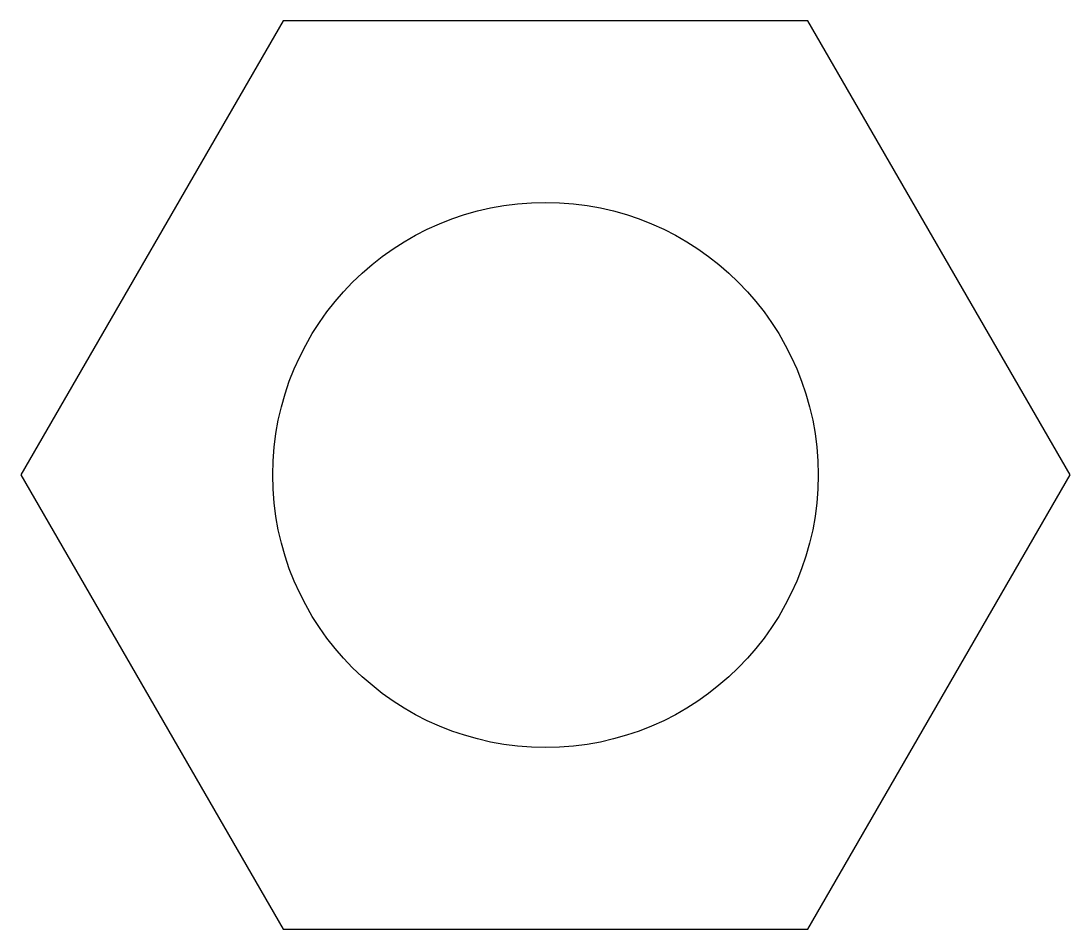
# Model space of a CAD drawing. Header units: millimetres. Extents: x 31.02 to 36.79, y 17.42 to 22.42.
import ezdxf

# ---------------------------------------------------------------- set-up
doc = ezdxf.new("R2010")
doc.units = ezdxf.units.MM
doc.layers.get('0').update_dxf_attribs({"lineweight": 25, "true_color": 0x000000})
doc.layers.add('Corte exterior', color=1, linetype='Continuous', true_color=0xff0000)

msp = doc.modelspace()

# ---------------------------------------------------------------- linework, layer by layer
for p, q in [((32.4658, 22.4151), (31.0233, 19.9167)), ((35.3508, 22.4151), (32.4658, 22.4151)), ((36.7933, 19.9167), (35.3508, 22.4151)), ((31.0233, 19.9167), (32.4658, 17.4182)), ((35.3508, 17.4182), (36.7933, 19.9167)), ((32.4658, 17.4182), (35.3508, 17.4182))]:
    msp.add_line(p, q)
at = {"layer": 'Corte exterior'}
msp.add_circle((33.9083, 19.9167), 1.5, dxfattribs=at)

doc.saveas('drawing.dxf')
